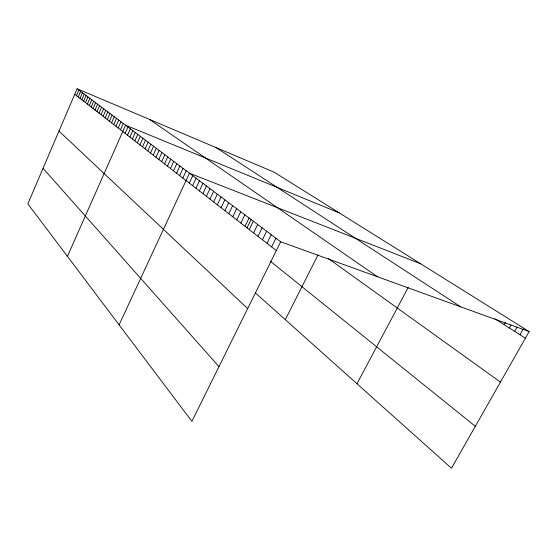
<?xml version="1.0" encoding="UTF-8"?>
<svg xmlns="http://www.w3.org/2000/svg" width="557" height="557" viewBox="0 0 557 557"><rect width="100%" height="100%" fill="white"/><g stroke="black" fill="none" stroke-linecap="round" stroke-linejoin="round"><path stroke-width="0.84" d="M77.096 88.765L27.85 203.848L191.9 421.391L280.693 241.787L77.096 88.765L274.002 172.106L529.15 331.582L451.476 468.235L255.336 292.871M76.469 95.644L78.85 90.088M78.238 97.015L80.633 91.425M80.02 98.394L82.429 92.775M81.823 99.794L84.253 94.14M83.647 101.207L86.091 95.525M85.493 102.641L87.957 96.925M87.358 104.082L89.837 98.345M89.245 105.552L91.745 99.773M91.16 107.028L93.673 101.221M93.089 108.531L95.623 102.69M95.045 110.042L97.6 104.173M97.029 111.581L99.599 105.677M99.035 113.134L101.618 107.195M101.061 114.7L103.665 108.733M103.108 116.295L105.733 110.286M105.189 117.903L107.828 111.866M107.292 119.532L109.952 113.461M109.423 121.182L112.103 115.076M111.574 122.853L114.276 116.705M113.76 124.545L116.476 118.363M115.967 126.258L118.711 120.04M118.202 127.992L120.966 121.739M120.472 129.746L123.257 123.459M67.439 256.345L125.569 125.2L339.248 212.885M125.123 133.353L127.95 126.982M127.511 135.205L130.359 128.792M129.927 137.078L132.796 130.63M132.378 138.978L135.274 132.489M134.857 140.9L137.781 134.369M137.377 142.85L140.315 136.284M139.925 144.827L142.891 138.22M142.515 146.832L145.502 140.176M145.133 148.865L148.148 142.167M147.793 150.926L150.836 144.186M150.487 153.015L153.558 146.233M153.224 155.131L156.315 148.301M155.995 157.283L159.114 150.411M158.808 159.462L161.955 152.541M161.655 161.669L164.83 154.707M164.552 163.911L167.754 156.9M167.49 166.188L170.72 159.128M170.47 168.499L173.728 161.391M173.492 170.839L176.785 163.688M176.562 173.22L179.883 166.014M179.674 175.636L183.023 168.381M182.835 178.087L186.219 170.783M119.107 324.863L189.464 173.22L420.765 263.837M189.31 183.1L192.757 175.692M192.618 185.669L196.099 178.205M195.98 188.273L199.497 180.76M199.399 190.926L202.943 183.35M202.873 193.613L206.452 185.989M206.396 196.343L210.01 188.663M209.982 199.121L213.63 191.385M213.623 201.947L217.307 194.149M217.321 204.816L221.045 196.955M221.087 207.726L224.847 199.817M224.91 210.692L228.711 202.72M228.802 213.707L232.645 205.672M232.756 216.777L236.641 208.673M236.781 219.897L240.708 211.73M240.875 223.065L244.836 214.842M245.038 226.295L249.049 218.003M246.911 228.036L251.207 219.173M249.271 229.581L253.331 221.22M253.588 232.923L257.689 224.499M257.975 236.321L262.124 227.827M262.444 239.788L266.643 231.225M266.998 243.312L271.238 234.678M271.635 246.904L275.924 238.201M285.302 319.662L317.984 254.967M356.981 383.752L408.163 287.53M504.182 324.696L505.394 322.545M509.377 327.996L510.999 325.114M514.64 331.352L517.098 326.994M519.973 334.75L523.288 328.909M280.693 241.787L529.15 331.582M494.741 318.681L525.39 338.196M216.053 147.577L460.82 306.886M149.513 119.414L377.604 276.815M328.477 258.622L500.451 382.081M74.729 94.293L276.356 250.566M270.173 261.087L475.323 426.279M58.979 131.09L247.67 308.585M43.049 168.332L218.971 366.638"/></g></svg>
